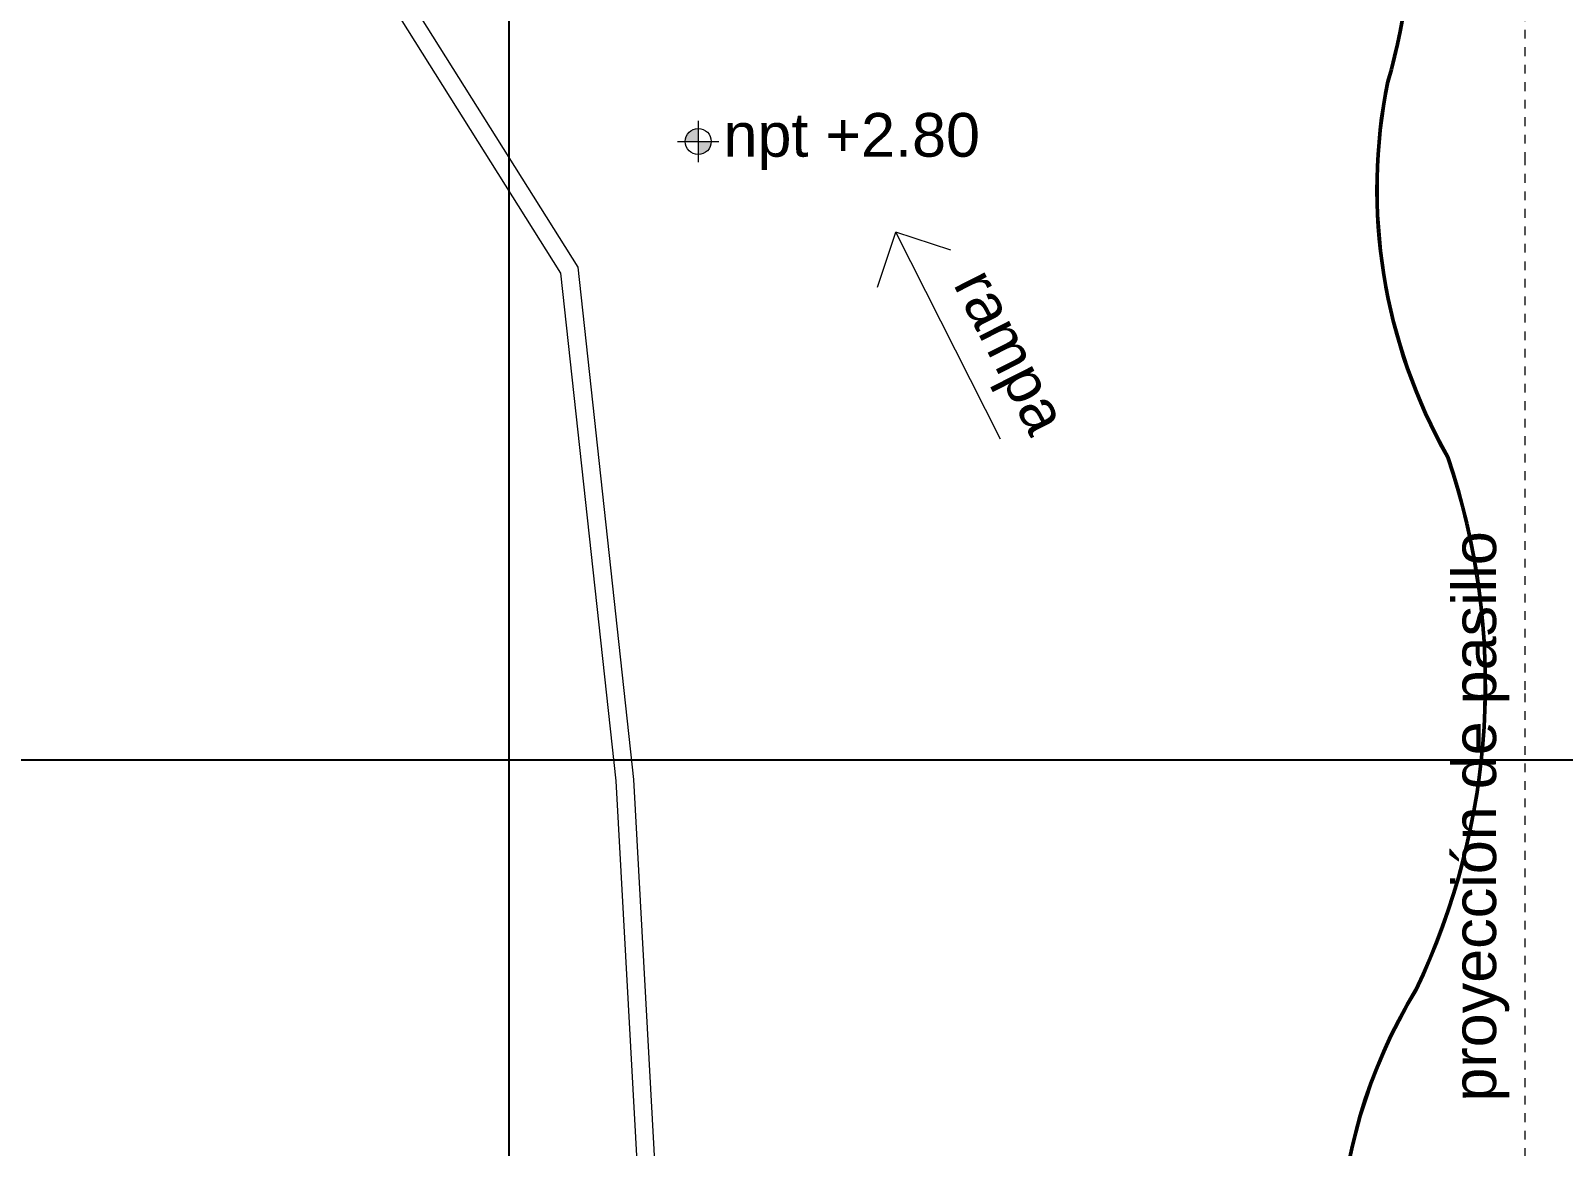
# Model space of a CAD drawing. Header units: millimetres. Extents: x 744843 to 745492, y 2520966 to 2521458.
# Drawn here: x 745330.64 to 745348.16, y 2521119.69 to 2521132.45 of the extents above; entities that cross this region are included whole.
import ezdxf

# ---------------------------------------------------------------- set-up
doc = ezdxf.new("R2010")
doc.units = ezdxf.units.MM
doc.linetypes.add('HIDDEN', pattern=[9.525, 6.35, -3.175])
doc.layers.add('A_Ejes', color=8, linetype='Continuous')
doc.layers.add('A_Piso', color=161, linetype='Continuous')
for name, color, linetype, lineweight in [('A_Escaleras', 52, 'Continuous', 20), ('A_Muros', 30, 'Continuous', 20), ('A_Niveles', 1, 'Continuous', 20), ('A_Proyecciones', 192, 'HIDDEN', 20), ('A_Textos', 4, 'Continuous', 20)]:
    doc.layers.add(name, color=color, linetype=linetype, lineweight=lineweight)
doc.styles.add('Arial', font='arial.ttf', dxfattribs={"height": 1})
doc.styles.add('escal 300', font='arial.ttf', dxfattribs={"height": 0.5})

# ---------------------------------------------------------------- blocks, each defined once
blk = doc.blocks.new('niveles')
at = {"layer": 'A_Niveles'}
h = blk.add_hatch(color=256, dxfattribs=at)
h.paths.add_polyline_path([(-0.438, 0.174), (-0.289, 0.174), (-0.289, 0.323, 0.414214)])
h.paths.add_polyline_path([(-0.14, 0.174), (-0.289, 0.174), (-0.289, 0.025, 0.414214)])
for p, q in [((-0.289, 0.409), (-0.289, -0.061)), ((-0.525, 0.174), (-0.054, 0.174)), ((-0.479, 0.174), (-0.094, 0.174))]:
    blk.add_line(p, q, dxfattribs=at)
blk.add_circle((-0.289, 0.174), 0.149, dxfattribs=at)
at = {"layer": 'A_Textos', "ltscale": 0.0065, "width": 1.2}
blk.add_attdef('NIVEL', (0, 0), '', height=0.3, dxfattribs=at)

msp = doc.modelspace()

# ---------------------------------------------------------------- linework, layer by layer
at = {"layer": 'A_Ejes'}
msp.add_line((745336.112, 2521057.851), (745336.112, 2521173.138), dxfattribs=at)
at = {"layer": 'A_Ejes', "ltscale": 0.5}
msp.add_line((745296.02, 2521124.108), (745459.353, 2521124.108), dxfattribs=at)
at = {"layer": 'A_Escaleras'}
for points in [[(745340.324, 2521129.512), (745340.531, 2521130.142)], [(745341.729, 2521127.776), (745340.531, 2521130.142)], [(745341.161, 2521129.936), (745340.531, 2521130.142)]]:
    msp.add_lwpolyline(points, dxfattribs=at)
at = {"layer": 'A_Muros'}
for p, q in [((745331.143, 2521138.885), (745336.898, 2521129.743)), ((745336.704, 2521129.675), (745330.975, 2521138.778)), ((745337.334, 2521123.868), (745336.704, 2521129.675)), ((745336.898, 2521129.743), (745337.533, 2521123.885)), ((745338.06, 2521110.675), (745337.334, 2521123.868)), ((745337.533, 2521123.885), (745338.259, 2521110.683))]:
    msp.add_line(p, q, dxfattribs=at)
at = {"layer": 'A_Piso'}
for points in [[(745345.54, 2521136.361, -0.220149), (745346.143, 2521131.864, 0.180553), (745346.831, 2521127.566, -0.195942), (745346.465, 2521121.479, 0.264132), (745346.288, 2521115.496, -0.251775), (745347.151, 2521109.467, -0.253946)], [(745345.569, 2521136.353, -0.219002), (745346.162, 2521131.859, 0.180589), (745346.849, 2521127.575, -0.196034), (745346.483, 2521121.47, 0.264196), (745346.306, 2521115.505, -0.251816), (745347.168, 2521109.456)]]:
    msp.add_lwpolyline(points, format="xyb", dxfattribs=at)
at = {"layer": 'A_Proyecciones', "ltscale": 0.0065}
for p, q in [((745347.726, 2521130.956, 0), (745347.726, 2521136.158, 0)), ((745347.726, 2521124.908, 0), (745347.726, 2521130.956, 0)), ((745347.726, 2521107.766, 0), (745347.726, 2521124.908, 0))]:
    msp.add_line(p, q, dxfattribs=at)

# ---------------------------------------------------------------- block references
at = {"layer": 'A_Textos'}
ref = msp.add_blockref('niveles', (745338.562, 2521131.005), dxfattribs=at)
ref.add_attrib('NIVEL', 'npt +2.80', (745338.562, 2521131.005), dxfattribs={"ltscale": 0.0065, "height": 0.5, "style": 'Arial'})

# ---------------------------------------------------------------- texts
at = {"layer": 'A_Textos', "ltscale": 0.1, "char_height": 0.5}
for s, insert, width, attachment_point, rotation, style in [('rampa', (745341.495, 2521128.6), 8.38532, 8, 296.8588, 'escal 300'), ('proyección de pasillo', (745346.894, 2521120.2), 6.57032, 1, 90, 'Arial')]:
    msp.add_mtext(s, dxfattribs=dict(at, insert=insert, width=width, attachment_point=attachment_point, rotation=rotation, style=style))

doc.saveas('drawing.dxf')
